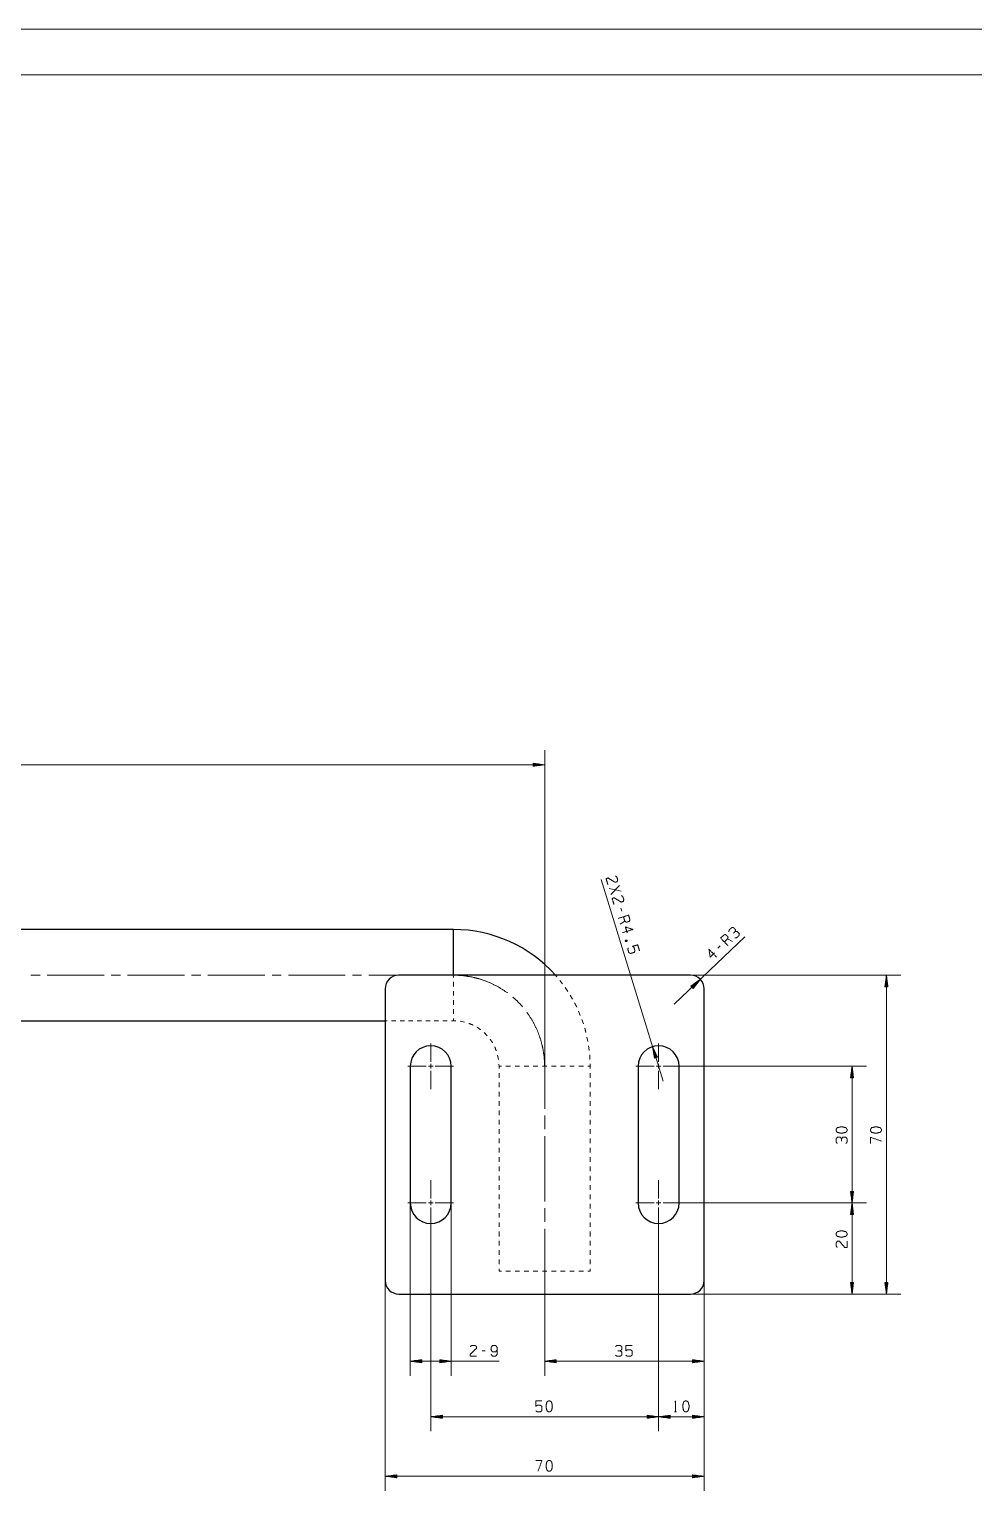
# Model space of a CAD drawing. Header units: millimetres. Extents: x 0 to 841, y 0 to 594.
# Drawn here: x 426.4 to 633.7, y 273.2 to 594 of the extents above; entities that cross this region are included whole.
import ezdxf

# ---------------------------------------------------------------- set-up
doc = ezdxf.new("R2010")
doc.units = ezdxf.units.MM
doc.layers.add('101', color=7, linetype='Continuous', true_color=0xffffff)

msp = doc.modelspace()

# ---------------------------------------------------------------- linework, layer by layer
at = {"layer": '101', "color": 133, "linetype": 'Continuous', "lineweight": 18}
for p, q in [((841, 594), (0, 594)), ((831, 584), (25, 584))]:
    msp.add_line(p, q, dxfattribs=at)
at = {"layer": '101', "color": 22, "linetype": 'Continuous', "lineweight": 18}
for p, q in [((539.53, 371.4), (539.53, 435.74)), ((189.53, 432.56), (539.53, 432.56)), ((536.99, 432.9), (536.99, 432.23)), ((539.53, 432.56), (536.99, 432.9)), ((536.99, 432.89), (537.02, 432.89)), ((536.99, 432.89), (537.02, 432.89)), ((536.99, 432.84), (537.4, 432.84)), ((536.99, 432.79), (537.79, 432.79)), ((536.99, 432.74), (538.18, 432.74)), ((536.99, 432.69), (538.56, 432.69)), ((536.99, 432.64), (538.95, 432.64)), ((536.99, 432.59), (539.33, 432.59)), ((536.99, 432.23), (539.53, 432.56)), ((536.99, 432.54), (539.33, 432.54)), ((536.99, 432.49), (538.95, 432.49)), ((536.99, 432.44), (538.56, 432.44)), ((536.99, 432.39), (538.18, 432.39)), ((536.99, 432.34), (537.79, 432.34)), ((536.99, 432.28), (537.4, 432.28)), ((536.99, 432.23), (537.02, 432.23)), ((536.99, 432.23), (537.02, 432.23)), ((565.54, 363.12), (551.9, 407.41)), ((567.96, 379.99), (583.48, 394.83)), ((571.53, 386.4), (617.7, 386.4)), ((573.7, 385.48), (571.63, 383.96)), ((571.81, 383.78), (573.22, 385.13)), ((571.84, 383.74), (573.54, 385.36)), ((571.88, 383.7), (573.57, 385.33)), ((571.91, 383.67), (573.33, 385.02)), ((572.09, 383.48), (573.7, 385.48)), ((614.53, 386.4), (614.19, 383.86)), ((614.35, 383.86), (614.35, 385.05)), ((614.4, 383.86), (614.4, 385.44)), ((614.45, 383.86), (614.45, 385.83)), ((614.5, 383.86), (614.5, 386.21)), ((614.86, 383.86), (614.53, 386.4)), ((614.53, 386.4), (614.53, 316.4)), ((614.55, 383.86), (614.55, 386.21)), ((614.6, 383.86), (614.6, 385.83)), ((614.65, 383.86), (614.65, 385.44)), ((614.7, 383.86), (614.7, 385.05)), ((571.63, 383.96), (571.65, 383.98)), ((571.63, 383.96), (571.65, 383.98)), ((571.63, 383.96), (572.09, 383.48)), ((571.67, 383.92), (571.97, 384.21)), ((571.7, 383.89), (572.28, 384.44)), ((571.74, 383.85), (572.6, 384.67)), ((571.77, 383.81), (572.91, 384.9)), ((571.95, 383.63), (573.09, 384.72)), ((571.98, 383.59), (572.84, 384.42)), ((572.02, 383.56), (572.6, 384.11)), ((572.05, 383.52), (572.35, 383.81)), ((572.09, 383.48), (572.11, 383.51)), ((572.09, 383.48), (572.11, 383.51)), ((614.19, 383.86), (614.86, 383.86)), ((614.2, 383.86), (614.2, 383.9)), ((614.2, 383.86), (614.2, 383.9)), ((614.25, 383.86), (614.25, 384.28)), ((614.3, 383.86), (614.3, 384.67)), ((614.76, 383.86), (614.76, 384.67)), ((614.81, 383.86), (614.81, 384.28)), ((614.86, 383.86), (614.86, 383.9)), ((614.86, 383.86), (614.86, 383.9)), ((564.27, 368.38), (563.2, 370.7)), ((563.2, 370.7), (563.63, 368.18)), ((563.93, 368.27), (563.23, 370.51)), ((563.97, 368.28), (563.28, 370.53)), ((563.88, 368.25), (563.3, 370.13)), ((563.83, 368.24), (563.36, 369.75)), ((563.78, 368.23), (563.43, 369.36)), ((564.02, 368.3), (563.45, 370.17)), ((563.73, 368.21), (563.49, 368.98)), ((564.07, 368.31), (563.61, 369.82)), ((564.12, 368.33), (563.77, 369.47)), ((564.17, 368.34), (563.93, 369.11)), ((563.68, 368.2), (563.56, 368.59)), ((563.63, 368.18), (564.27, 368.38)), ((563.63, 368.18), (563.63, 368.21)), ((563.63, 368.18), (563.63, 368.21)), ((564.22, 368.36), (564.09, 368.76)), ((564.27, 368.37), (564.26, 368.41)), ((564.27, 368.37), (564.26, 368.41)), ((569.53, 366.4), (610.15, 366.4)), ((606.98, 366.4), (606.64, 363.86)), ((606.9, 363.86), (606.9, 365.83)), ((606.95, 363.86), (606.95, 366.21)), ((607.31, 363.86), (606.98, 366.4)), ((606.98, 336.4), (606.98, 366.4)), ((607, 363.86), (607, 366.21)), ((607.06, 363.86), (607.06, 365.83)), ((606.64, 363.86), (607.31, 363.86)), ((606.65, 363.86), (606.65, 363.9)), ((606.65, 363.86), (606.65, 363.9)), ((606.7, 363.86), (606.7, 364.28)), ((606.75, 363.86), (606.75, 364.67)), ((606.8, 363.86), (606.8, 365.05)), ((606.85, 363.86), (606.85, 365.44)), ((607.11, 363.86), (607.11, 365.44)), ((607.16, 363.86), (607.16, 365.05)), ((607.21, 363.86), (607.21, 364.67)), ((607.26, 363.86), (607.26, 364.28)), ((607.31, 363.86), (607.31, 363.9)), ((607.31, 363.86), (607.31, 363.9)), ((606.64, 338.94), (606.98, 336.4)), ((607.31, 338.94), (606.64, 338.94)), ((606.65, 338.94), (606.65, 338.91)), ((606.65, 338.94), (606.65, 338.91)), ((606.7, 338.94), (606.7, 338.53)), ((606.75, 338.94), (606.75, 338.14)), ((606.8, 338.94), (606.8, 337.75)), ((606.85, 338.94), (606.85, 337.37)), ((606.9, 338.94), (606.9, 336.98)), ((606.95, 338.94), (606.95, 336.6)), ((606.98, 336.4), (607.31, 338.94)), ((607, 338.94), (607, 336.6)), ((607.06, 338.94), (607.06, 336.98)), ((607.11, 338.94), (607.11, 337.37)), ((607.16, 338.94), (607.16, 337.75)), ((607.21, 338.94), (607.21, 338.14)), ((607.26, 338.94), (607.26, 338.53)), ((607.31, 338.94), (607.31, 338.91)), ((607.31, 338.94), (607.31, 338.91)), ((510.03, 336.4), (510.03, 298.48)), ((519.03, 336.4), (519.03, 298.48)), ((569.53, 336.4), (610.15, 336.4)), ((569.53, 336.4), (610.15, 336.4)), ((606.98, 336.4), (606.64, 333.86)), ((606.64, 333.86), (607.31, 333.86)), ((606.65, 333.86), (606.65, 333.9)), ((606.65, 333.86), (606.65, 333.9)), ((606.7, 333.86), (606.7, 334.28)), ((606.75, 333.86), (606.75, 334.67)), ((606.8, 333.86), (606.8, 335.05)), ((606.85, 333.86), (606.85, 335.44)), ((606.9, 333.86), (606.9, 335.83)), ((606.95, 333.86), (606.95, 336.21)), ((607.31, 333.86), (606.98, 336.4)), ((606.98, 336.4), (606.98, 316.4)), ((607, 333.86), (607, 336.21)), ((607.06, 333.86), (607.06, 335.83)), ((607.11, 333.86), (607.11, 335.44)), ((607.16, 333.86), (607.16, 335.05)), ((607.21, 333.86), (607.21, 334.67)), ((607.26, 333.86), (607.26, 334.28)), ((607.31, 333.86), (607.31, 333.9)), ((607.31, 333.86), (607.31, 333.9)), ((514.53, 331.4), (514.53, 286.29)), ((564.53, 331.4), (564.53, 286.29)), ((564.53, 331.4), (564.53, 286.29)), ((504.53, 319.4), (504.53, 273.23)), ((574.53, 319.4), (574.53, 298.48)), ((574.53, 319.4), (574.53, 286.29)), ((574.53, 319.4), (574.53, 273.23)), ((607.31, 318.94), (606.64, 318.94)), ((606.64, 318.94), (606.98, 316.4)), ((606.65, 318.94), (606.65, 318.91)), ((606.65, 318.94), (606.65, 318.91)), ((606.7, 318.94), (606.7, 318.53)), ((606.75, 318.94), (606.75, 318.14)), ((606.8, 318.94), (606.8, 317.75)), ((606.85, 318.94), (606.85, 317.37)), ((606.9, 318.94), (606.9, 316.98)), ((606.95, 318.94), (606.95, 316.6)), ((606.98, 316.4), (607.31, 318.94)), ((607, 318.94), (607, 316.6)), ((607.06, 318.94), (607.06, 316.98)), ((607.11, 318.94), (607.11, 317.37)), ((607.16, 318.94), (607.16, 317.75)), ((607.21, 318.94), (607.21, 318.14)), ((607.26, 318.94), (607.26, 318.53)), ((607.31, 318.94), (607.31, 318.91)), ((607.31, 318.94), (607.31, 318.91)), ((614.86, 318.94), (614.19, 318.94)), ((614.19, 318.94), (614.53, 316.4)), ((614.2, 318.94), (614.2, 318.91)), ((614.2, 318.94), (614.2, 318.91)), ((614.25, 318.94), (614.25, 318.53)), ((614.3, 318.94), (614.3, 318.14)), ((614.35, 318.94), (614.35, 317.75)), ((614.4, 318.94), (614.4, 317.37)), ((614.45, 318.94), (614.45, 316.98)), ((614.5, 318.94), (614.5, 316.6)), ((614.53, 316.4), (614.86, 318.94)), ((614.55, 318.94), (614.55, 316.6)), ((614.6, 318.94), (614.6, 316.98)), ((614.65, 318.94), (614.65, 317.37)), ((614.7, 318.94), (614.7, 317.75)), ((614.76, 318.94), (614.76, 318.14)), ((614.81, 318.94), (614.81, 318.53)), ((614.86, 318.94), (614.86, 318.91)), ((614.86, 318.94), (614.86, 318.91)), ((539.53, 316.4), (539.53, 298.48)), ((571.53, 316.4), (610.15, 316.4)), ((571.53, 316.4), (617.7, 316.4)), ((512.57, 301.99), (510.03, 301.66)), ((510.03, 301.66), (512.57, 301.32)), ((510.03, 301.66), (529.55, 301.66)), ((512.57, 301.68), (510.22, 301.68)), ((512.57, 301.63), (510.22, 301.63)), ((512.57, 301.74), (510.61, 301.74)), ((512.57, 301.58), (510.61, 301.58)), ((512.57, 301.79), (510.99, 301.79)), ((512.57, 301.53), (510.99, 301.53)), ((512.57, 301.84), (511.38, 301.84)), ((512.57, 301.89), (511.76, 301.89)), ((512.57, 301.94), (512.15, 301.94)), ((512.57, 301.99), (512.54, 301.99)), ((512.57, 301.99), (512.54, 301.99)), ((512.57, 301.32), (512.57, 301.99)), ((516.49, 301.99), (516.52, 301.99)), ((516.49, 301.99), (516.49, 301.32)), ((519.03, 301.66), (516.49, 301.99)), ((516.49, 301.99), (516.52, 301.99)), ((516.49, 301.94), (516.9, 301.94)), ((516.49, 301.89), (517.29, 301.89)), ((516.49, 301.84), (517.68, 301.84)), ((516.49, 301.79), (518.06, 301.79)), ((516.49, 301.74), (518.45, 301.74)), ((516.49, 301.68), (518.83, 301.68)), ((516.49, 301.32), (519.03, 301.66)), ((516.49, 301.63), (518.83, 301.63)), ((516.49, 301.58), (518.45, 301.58)), ((516.49, 301.53), (518.06, 301.53)), ((542.07, 301.99), (539.53, 301.66)), ((539.53, 301.66), (542.07, 301.32)), ((539.53, 301.66), (574.53, 301.66)), ((542.07, 301.68), (539.72, 301.68)), ((542.07, 301.63), (539.72, 301.63)), ((542.07, 301.74), (540.11, 301.74)), ((542.07, 301.58), (540.11, 301.58)), ((542.07, 301.79), (540.49, 301.79)), ((542.07, 301.53), (540.49, 301.53)), ((542.07, 301.84), (540.88, 301.84)), ((542.07, 301.89), (541.26, 301.89)), ((542.07, 301.94), (541.65, 301.94)), ((542.07, 301.99), (542.04, 301.99)), ((542.07, 301.99), (542.04, 301.99)), ((542.07, 301.32), (542.07, 301.99)), ((574.53, 301.66), (571.99, 301.99)), ((571.99, 301.99), (572.02, 301.99)), ((571.99, 301.99), (572.02, 301.99)), ((571.99, 301.99), (571.99, 301.32)), ((571.99, 301.94), (572.4, 301.94)), ((571.99, 301.89), (572.79, 301.89)), ((571.99, 301.84), (573.18, 301.84)), ((571.99, 301.79), (573.56, 301.79)), ((571.99, 301.74), (573.95, 301.74)), ((571.99, 301.68), (574.33, 301.68)), ((571.99, 301.32), (574.53, 301.66)), ((571.99, 301.63), (574.33, 301.63)), ((571.99, 301.58), (573.95, 301.58)), ((571.99, 301.53), (573.56, 301.53)), ((512.57, 301.48), (511.38, 301.48)), ((512.57, 301.43), (511.76, 301.43)), ((512.57, 301.38), (512.15, 301.38)), ((512.57, 301.33), (512.54, 301.33)), ((512.57, 301.33), (512.54, 301.33)), ((516.49, 301.48), (517.68, 301.48)), ((516.49, 301.43), (517.29, 301.43)), ((516.49, 301.38), (516.9, 301.38)), ((516.49, 301.33), (516.52, 301.33)), ((516.49, 301.33), (516.52, 301.33)), ((542.07, 301.48), (540.88, 301.48)), ((542.07, 301.43), (541.26, 301.43)), ((542.07, 301.38), (541.65, 301.38)), ((542.07, 301.33), (542.04, 301.33)), ((542.07, 301.33), (542.04, 301.33)), ((571.99, 301.48), (573.18, 301.48)), ((571.99, 301.43), (572.79, 301.43)), ((571.99, 301.38), (572.4, 301.38)), ((571.99, 301.33), (572.02, 301.33)), ((571.99, 301.33), (572.02, 301.33)), ((517.07, 289.8), (514.53, 289.47)), ((564.53, 289.47), (514.53, 289.47)), ((514.53, 289.47), (517.07, 289.14)), ((517.07, 289.5), (514.72, 289.5)), ((517.07, 289.44), (514.72, 289.44)), ((517.07, 289.55), (515.11, 289.55)), ((517.07, 289.39), (515.11, 289.39)), ((517.07, 289.6), (515.49, 289.6)), ((517.07, 289.34), (515.49, 289.34)), ((517.07, 289.65), (515.88, 289.65)), ((517.07, 289.29), (515.88, 289.29)), ((517.07, 289.7), (516.26, 289.7)), ((517.07, 289.24), (516.26, 289.24)), ((517.07, 289.75), (516.65, 289.75)), ((517.07, 289.19), (516.65, 289.19)), ((517.07, 289.8), (517.04, 289.8)), ((517.07, 289.8), (517.04, 289.8)), ((517.07, 289.14), (517.04, 289.14)), ((517.07, 289.14), (517.04, 289.14)), ((517.07, 289.14), (517.07, 289.8)), ((561.99, 289.8), (562.02, 289.8)), ((561.99, 289.8), (562.02, 289.8)), ((561.99, 289.8), (561.99, 289.14)), ((564.53, 289.47), (561.99, 289.8)), ((561.99, 289.75), (562.4, 289.75)), ((561.99, 289.7), (562.79, 289.7)), ((561.99, 289.65), (563.18, 289.65)), ((561.99, 289.6), (563.56, 289.6)), ((561.99, 289.55), (563.95, 289.55)), ((561.99, 289.5), (564.33, 289.5)), ((561.99, 289.14), (564.53, 289.47)), ((561.99, 289.44), (564.33, 289.44)), ((561.99, 289.39), (563.95, 289.39)), ((561.99, 289.34), (563.56, 289.34)), ((561.99, 289.29), (563.18, 289.29)), ((561.99, 289.24), (562.79, 289.24)), ((561.99, 289.19), (562.4, 289.19)), ((561.99, 289.14), (562.02, 289.14)), ((561.99, 289.14), (562.02, 289.14)), ((567.07, 289.8), (564.53, 289.47)), ((564.53, 289.47), (567.07, 289.14)), ((564.53, 289.47), (574.53, 289.47)), ((567.07, 289.5), (564.72, 289.5)), ((567.07, 289.44), (564.72, 289.44)), ((567.07, 289.55), (565.11, 289.55)), ((567.07, 289.39), (565.11, 289.39)), ((567.07, 289.6), (565.49, 289.6)), ((567.07, 289.34), (565.49, 289.34)), ((567.07, 289.65), (565.88, 289.65)), ((567.07, 289.29), (565.88, 289.29)), ((567.07, 289.7), (566.26, 289.7)), ((567.07, 289.24), (566.26, 289.24)), ((567.07, 289.75), (566.65, 289.75)), ((567.07, 289.19), (566.65, 289.19)), ((567.07, 289.8), (567.04, 289.8)), ((567.07, 289.8), (567.04, 289.8)), ((567.07, 289.14), (567.04, 289.14)), ((567.07, 289.14), (567.04, 289.14)), ((567.07, 289.14), (567.07, 289.8)), ((571.99, 289.8), (571.99, 289.14)), ((574.53, 289.47), (571.99, 289.8)), ((571.99, 289.8), (572.02, 289.8)), ((571.99, 289.8), (572.02, 289.8)), ((571.99, 289.75), (572.4, 289.75)), ((571.99, 289.7), (572.79, 289.7)), ((571.99, 289.65), (573.18, 289.65)), ((571.99, 289.6), (573.56, 289.6)), ((571.99, 289.55), (573.95, 289.55)), ((571.99, 289.5), (574.33, 289.5)), ((571.99, 289.14), (574.53, 289.47)), ((571.99, 289.44), (574.33, 289.44)), ((571.99, 289.39), (573.95, 289.39)), ((571.99, 289.34), (573.56, 289.34)), ((571.99, 289.29), (573.18, 289.29)), ((571.99, 289.24), (572.79, 289.24)), ((571.99, 289.19), (572.4, 289.19)), ((571.99, 289.14), (572.02, 289.14)), ((571.99, 289.14), (572.02, 289.14)), ((507.07, 276.74), (504.53, 276.4)), ((504.53, 276.4), (574.53, 276.4)), ((504.53, 276.4), (507.07, 276.07)), ((507.07, 276.43), (504.72, 276.43)), ((507.07, 276.38), (504.72, 276.38)), ((507.07, 276.48), (505.11, 276.48)), ((507.07, 276.33), (505.11, 276.33)), ((507.07, 276.53), (505.49, 276.53)), ((507.07, 276.28), (505.49, 276.28)), ((507.07, 276.58), (505.88, 276.58)), ((507.07, 276.23), (505.88, 276.23)), ((507.07, 276.63), (506.26, 276.63)), ((507.07, 276.18), (506.26, 276.18)), ((507.07, 276.68), (506.65, 276.68)), ((507.07, 276.12), (506.65, 276.12)), ((507.07, 276.73), (507.04, 276.73)), ((507.07, 276.73), (507.04, 276.73)), ((507.07, 276.07), (507.04, 276.07)), ((507.07, 276.07), (507.04, 276.07)), ((507.07, 276.07), (507.07, 276.74)), ((571.99, 276.74), (571.99, 276.07)), ((574.53, 276.4), (571.99, 276.74)), ((571.99, 276.73), (572.02, 276.73)), ((571.99, 276.73), (572.02, 276.73)), ((571.99, 276.68), (572.4, 276.68)), ((571.99, 276.63), (572.79, 276.63)), ((571.99, 276.58), (573.18, 276.58)), ((571.99, 276.53), (573.56, 276.53)), ((571.99, 276.48), (573.95, 276.48)), ((571.99, 276.43), (574.33, 276.43)), ((571.99, 276.07), (574.53, 276.4)), ((571.99, 276.38), (574.33, 276.38)), ((571.99, 276.33), (573.95, 276.33)), ((571.99, 276.28), (573.56, 276.28)), ((571.99, 276.23), (573.18, 276.23)), ((571.99, 276.18), (572.79, 276.18)), ((571.99, 276.12), (572.4, 276.12)), ((571.99, 276.07), (572.02, 276.07)), ((571.99, 276.07), (572.02, 276.07))]:
    msp.add_line(p, q, dxfattribs=at)
at = {"layer": '101', "color": 72, "linetype": 'Continuous', "lineweight": 18}
for p, q in [((553.66, 405.39), (556.33, 404.81)), ((554.06, 404.11), (555.93, 406.09)), ((556.45, 400.43), (556.25, 401.07)), ((556.07, 397.58), (557.12, 398.25)), ((557.61, 394.09), (557.25, 393.81)), ((578.05, 392.81), (577.56, 392.34)), ((580.77, 393.75), (579.69, 394.38)), ((526.49, 303.95), (525.82, 303.95)), ((568.05, 290.56), (568.47, 290.56))]:
    msp.add_line(p, q, dxfattribs=at)
at = {"layer": '101', "color": 203, "linetype": 'Continuous', "lineweight": 25}
for p, q in [((519.53, 396.4), (194.89, 396.4)), ((571.53, 386.4), (507.53, 386.4)), ((504.53, 383.4), (504.53, 319.4)), ((574.53, 319.4), (574.53, 383.4)), ((194.89, 376.4), (504.52, 376.4)), ((510.03, 366.4), (510.03, 336.4)), ((519.03, 336.4), (519.03, 366.4)), ((560.03, 366.4), (560.03, 336.4)), ((569.03, 336.4), (569.03, 366.4)), ((507.53, 316.4), (571.53, 316.4))]:
    msp.add_line(p, q, dxfattribs=at)
at = {"layer": '101', "color": 151, "linetype": 'Continuous', "lineweight": 18}
for p, q in [((426.77, 386.4), (428.77, 386.4)), ((430.36, 386.4), (442.82, 386.4)), ((444.41, 386.4), (446.42, 386.4)), ((448, 386.4), (460.46, 386.4)), ((462.05, 386.4), (464.06, 386.4)), ((465.64, 386.4), (478.1, 386.4)), ((479.69, 386.4), (481.7, 386.4)), ((483.29, 386.4), (495.74, 386.4)), ((497.33, 386.4), (499.34, 386.4)), ((500.93, 386.4), (513.39, 386.4)), ((514.97, 386.4), (516.98, 386.4)), ((514.53, 367.4), (514.53, 371.4)), ((564.53, 367.4), (564.53, 371.4)), ((513.53, 366.4), (509.53, 366.4)), ((514.03, 366.4), (515.03, 366.4)), ((514.53, 365.9), (514.53, 366.9)), ((515.53, 366.4), (519.53, 366.4)), ((563.53, 366.4), (559.53, 366.4)), ((564.03, 366.4), (565.03, 366.4)), ((564.53, 365.9), (564.53, 366.9)), ((565.53, 366.4), (569.53, 366.4)), ((514.53, 365.4), (514.53, 361.4)), ((564.53, 365.4), (564.53, 361.4)), ((539.53, 355.57), (539.53, 352.57)), ((539.53, 351.07), (539.53, 336.74)), ((514.53, 337.4), (514.53, 341.4)), ((564.53, 337.4), (564.53, 341.4)), ((514.53, 335.9), (514.53, 336.9)), ((564.53, 335.9), (564.53, 336.9)), ((513.53, 336.4), (509.53, 336.4)), ((514.03, 336.4), (515.03, 336.4)), ((514.53, 335.4), (514.53, 331.4)), ((515.53, 336.4), (519.53, 336.4)), ((539.53, 335.24), (539.53, 332.24)), ((563.53, 336.4), (559.53, 336.4)), ((564.03, 336.4), (565.03, 336.4)), ((564.53, 335.4), (564.53, 331.4)), ((565.53, 336.4), (569.53, 336.4))]:
    msp.add_line(p, q, dxfattribs=at)
at = {"layer": '101', "color": 53, "linetype": 'Continuous', "lineweight": 18}
for p, q in [((519.53, 385.9), (519.53, 386.4)), ((542.2, 386.02), (541.89, 386.4)), ((543.46, 384.48), (542.83, 385.25)), ((519.53, 383.9), (519.53, 384.9)), ((544.59, 382.84), (544.03, 383.67)), ((545.62, 381.14), (545.15, 382.02)), ((519.53, 379.9), (519.53, 380.9)), ((504.52, 376.4), (504.99, 376.4)), ((505.93, 376.4), (506.87, 376.4)), ((507.8, 376.4), (508.74, 376.4)), ((509.68, 376.4), (510.62, 376.4)), ((511.56, 376.4), (512.49, 376.4)), ((513.43, 376.4), (514.37, 376.4)), ((515.31, 376.4), (516.24, 376.4)), ((517.18, 376.4), (518.12, 376.4)), ((519.06, 376.4), (519.53, 376.4)), ((519.53, 376.4), (520.02, 376.37)), ((520.99, 376.29), (521.95, 376.08)), ((547.35, 377.57), (546.96, 378.48)), ((548.02, 375.69), (547.71, 376.64)), ((526.23, 373.8), (526.93, 373.11)), ((549.03, 371.85), (548.8, 372.82)), ((549.3, 369.88), (549.16, 370.86)), ((549.46, 367.89), (549.41, 368.89)), ((529.21, 368.83), (529.42, 367.87)), ((529.49, 366.89), (529.53, 366.4)), ((529.53, 366.4), (529.53, 365.89)), ((533.03, 366.4), (534.03, 366.4)), ((537.03, 366.4), (538.03, 366.4)), ((541.03, 366.4), (542.03, 366.4)), ((545.03, 366.4), (546.03, 366.4)), ((549.53, 366.4), (549.5, 366.9)), ((549.53, 365.89), (549.53, 366.4)), ((529.53, 364.87), (529.53, 363.85)), ((529.53, 362.82), (529.53, 361.8)), ((549.53, 363.85), (549.53, 364.87)), ((549.53, 361.8), (549.53, 362.82)), ((529.53, 360.78), (529.53, 359.76)), ((549.53, 359.76), (549.53, 360.78)), ((529.53, 358.73), (529.53, 357.71)), ((529.53, 356.69), (529.53, 355.67)), ((549.53, 357.71), (549.53, 358.73)), ((549.53, 355.67), (549.53, 356.69)), ((529.53, 354.64), (529.53, 353.62)), ((549.53, 353.62), (549.53, 354.64)), ((529.53, 352.6), (529.53, 351.57)), ((529.53, 350.55), (529.53, 349.53)), ((549.53, 351.57), (549.53, 352.6)), ((549.53, 349.53), (549.53, 350.55)), ((529.53, 348.51), (529.53, 347.48)), ((529.53, 346.46), (529.53, 345.44)), ((549.53, 347.48), (549.53, 348.51)), ((549.53, 345.44), (549.53, 346.46)), ((529.53, 344.42), (529.53, 343.39)), ((549.53, 343.39), (549.53, 344.42)), ((529.53, 342.37), (529.53, 341.35)), ((529.53, 340.32), (529.53, 339.3)), ((549.53, 341.35), (549.53, 342.37)), ((549.53, 339.3), (549.53, 340.32)), ((529.53, 338.28), (529.53, 337.26)), ((549.53, 337.26), (549.53, 338.28)), ((529.53, 336.23), (529.53, 335.21)), ((529.53, 334.19), (529.53, 333.17)), ((549.53, 335.21), (549.53, 336.23)), ((549.53, 333.17), (549.53, 334.19)), ((529.53, 332.14), (529.53, 331.12)), ((549.53, 331.12), (549.53, 332.14)), ((529.53, 330.1), (529.53, 329.07)), ((529.53, 328.05), (529.53, 327.03)), ((549.53, 329.07), (549.53, 330.1)), ((549.53, 327.03), (549.53, 328.05)), ((529.53, 326.01), (529.53, 324.98)), ((549.53, 324.98), (549.53, 326.01)), ((529.53, 323.96), (529.53, 322.94)), ((529.53, 321.92), (529.53, 321.4)), ((533.03, 321.4), (534.03, 321.4)), ((537.03, 321.4), (538.03, 321.4)), ((541.03, 321.4), (542.03, 321.4)), ((545.03, 321.4), (546.03, 321.4)), ((549.53, 322.94), (549.53, 323.96)), ((549.53, 321.4), (549.53, 321.92))]:
    msp.add_line(p, q, dxfattribs=at)
at = {"layer": '101', "color": 203, "linetype": 'Continuous', "lineweight": 25}
for centre, radius, start, end in [((519.53, 366.4), 30, 41.8106, 90), ((507.53, 383.4), 3, 90, 180), ((571.53, 383.4), 3, 0, 90), ((514.53, 366.4), 4.5, 0, 180), ((564.53, 366.4), 4.5, 0, 180), ((514.53, 336.4), 4.5, 180, 0), ((564.53, 336.4), 4.5, 180, 0), ((507.53, 319.4), 3, 180, 270), ((571.53, 319.4), 3, 270, 0)]:
    msp.add_arc(centre, radius, start, end, dxfattribs=at)
at = {"layer": '101', "color": 22, "linetype": 'Continuous', "lineweight": 18}
msp.add_arc((571.53, 383.4), 3, 357.0821, 0, dxfattribs=at)
at = {"layer": '101', "color": 72, "linetype": 'Continuous', "lineweight": 18}
for points, knots in [([(555.05, 408.2), (555.35, 407.96), (555.56, 407.3), (555.44, 406.91), (554.99, 406.78), (553.44, 407.72), (552.99, 407.57), (553.39, 406.28)], [0, 0, 0.069691, 0.192976, 0.265276, 0.350231, 0.674747, 0.759754, 1, 1]), ([(556.39, 403.85), (556.69, 403.61), (556.9, 402.95), (556.78, 402.56), (556.33, 402.42), (554.78, 403.37), (554.33, 403.21), (554.73, 401.93)], [0, 0, 0.069691, 0.192973, 0.265273, 0.35022, 0.674735, 0.759748, 1, 1]), ([(555.67, 398.86), (557.94, 399.56), (558.24, 398.6), (558.12, 398.21), (557.43, 398), (557.12, 398.25), (556.82, 399.22)], [0, 0, 0.40095, 0.571028, 0.639275, 0.761671, 0.829915, 1, 1]), ([(557.65, 395.68), (557.25, 396.97), (558.91, 396.42), (556.64, 395.72)], [0, 0, 0.245869, 0.565296, 1, 1]), ([(579.79, 392.82), (578.15, 394.53), (578.88, 395.23), (579.28, 395.3), (579.78, 394.78), (579.69, 394.38), (578.97, 393.69)], [0, 0, 0.400951, 0.571028, 0.639273, 0.761675, 0.829918, 1, 1]), ([(581.34, 395.95), (581.43, 396.35), (580.93, 396.87), (580.53, 396.8), (580.03, 396.33), (579.94, 395.93)], [0, 0, 0.153887, 0.429867, 0.583727, 0.846128, 1, 1]), ([(581.28, 394.55), (581.67, 394.61), (582.17, 395.09), (582.26, 395.48), (581.75, 396.01), (581.34, 395.95), (580.97, 395.6)], [0, 0, 0.124124, 0.343694, 0.47245, 0.703393, 0.83674, 1, 1]), ([(557.21, 393.96), (557.25, 393.81), (557.5, 393.79), (557.66, 393.94), (557.61, 394.09), (557.4, 394.11), (557.21, 393.96), (557.66, 393.94)], [0, 0, 0.093967, 0.23679, 0.365966, 0.45994, 0.589103, 0.731914, 1, 1]), ([(557.89, 392.42), (557.78, 392.03), (557.98, 391.37), (558.29, 391.12), (559.2, 391.4), (559.34, 391.79), (559.14, 392.45), (558.82, 392.71), (559.95, 393.05), (560.35, 391.75)], [0, 0, 0.062232, 0.168347, 0.230572, 0.376816, 0.441263, 0.547377, 0.609611, 0.790494, 1, 1]), ([(576.82, 391.29), (575.85, 390.36), (575.59, 392.08), (577.23, 390.37)], [0, 0, 0.245867, 0.565291, 1, 1]), ([(605.89, 352.57), (605.64, 352.91), (604.94, 353.08), (604.46, 353.08), (603.74, 352.91), (603.51, 352.57), (603.51, 352.23), (603.74, 351.9), (604.46, 351.72), (604.94, 351.74), (605.64, 351.9), (605.89, 352.23), (605.89, 352.57)], [0, 0, 0.067523, 0.183972, 0.260579, 0.380938, 0.446136, 0.500306, 0.565504, 0.685862, 0.762522, 0.878307, 0.94583, 1, 1]), ([(613.43, 352.57), (613.18, 352.91), (612.48, 353.08), (612.01, 353.08), (611.28, 352.91), (611.06, 352.57), (611.06, 352.23), (611.28, 351.9), (612.01, 351.72), (612.48, 351.74), (613.18, 351.9), (613.43, 352.23), (613.43, 352.57)], [0, 0, 0.067524, 0.183967, 0.260581, 0.380941, 0.446136, 0.500306, 0.565501, 0.68586, 0.762527, 0.878306, 0.94583, 1, 1]), ([(604.69, 350.47), (604.46, 350.81), (603.74, 350.81), (603.51, 350.47), (603.51, 349.78), (603.74, 349.45)], [0, 0, 0.153865, 0.429841, 0.583715, 0.846126, 1, 1]), ([(605.66, 349.46), (605.89, 349.78), (605.89, 350.47), (605.66, 350.81), (604.94, 350.81), (604.69, 350.47), (604.69, 349.96)], [0, 0, 0.124115, 0.343693, 0.472451, 0.70338, 0.836729, 1, 1]), ([(613.43, 349.96), (611.06, 350.81), (611.06, 349.46)], [0, 0, 0.652468, 1, 1]), ([(605.89, 329.75), (605.64, 330.08), (604.94, 330.26), (604.46, 330.26), (603.74, 330.08), (603.51, 329.75), (603.51, 329.41), (603.74, 329.08), (604.46, 328.9), (604.94, 328.92), (605.64, 329.08), (605.89, 329.41), (605.89, 329.75)], [0, 0, 0.067523, 0.183973, 0.26058, 0.380939, 0.446138, 0.500304, 0.565505, 0.685863, 0.762523, 0.878308, 0.945834, 1, 1]), ([(603.74, 326.64), (603.51, 326.96), (603.51, 327.65), (603.74, 327.98), (604.21, 327.98), (605.41, 326.62), (605.89, 326.64), (605.89, 327.98)], [0, 0, 0.069693, 0.192977, 0.265277, 0.350224, 0.67474, 0.759753, 1, 1]), ([(523.21, 304.9), (523.53, 305.13), (524.22, 305.13), (524.55, 304.9), (524.55, 304.43), (523.19, 303.23), (523.21, 302.75), (524.55, 302.75)], [0, 0, 0.069688, 0.192972, 0.265272, 0.350227, 0.67474, 0.759754, 1, 1]), ([(527.76, 303.23), (528.08, 302.75), (528.77, 302.75), (529.11, 303.23), (529.11, 304.65), (528.77, 305.13), (528.08, 305.13), (527.76, 304.65), (527.75, 304.18), (528.08, 303.7), (528.77, 303.7), (529.11, 304.18)], [0, 0, 0.076854, 0.169527, 0.24773, 0.439294, 0.517497, 0.610169, 0.687024, 0.750922, 0.829125, 0.921797, 1, 1]), ([(556.09, 303.95), (556.43, 304.18), (556.43, 304.9), (556.09, 305.13), (555.4, 305.13), (555.07, 304.9)], [0, 0, 0.153882, 0.429856, 0.583738, 0.846131, 1, 1]), ([(557.34, 302.98), (557.68, 302.75), (558.37, 302.75), (558.71, 302.98), (558.71, 303.93), (558.37, 304.18), (557.68, 304.18), (557.34, 303.95), (557.34, 305.13), (558.71, 305.13)], [0, 0, 0.062227, 0.168343, 0.23057, 0.376816, 0.441266, 0.547382, 0.609609, 0.790491, 1, 1]), ([(555.09, 302.98), (555.4, 302.75), (556.09, 302.75), (556.43, 302.98), (556.43, 303.7), (556.09, 303.95), (555.58, 303.95)], [0, 0, 0.124113, 0.343679, 0.472445, 0.703376, 0.836741, 1, 1]), ([(537.57, 290.79), (537.9, 290.56), (538.59, 290.56), (538.93, 290.79), (538.93, 291.74), (538.59, 291.99), (537.9, 291.99), (537.57, 291.76), (537.57, 292.94), (538.93, 292.94)], [0, 0, 0.062226, 0.168341, 0.230572, 0.376816, 0.441268, 0.547382, 0.609608, 0.790488, 1, 1]), ([(540.69, 290.56), (541.03, 290.81), (541.21, 291.51), (541.21, 291.99), (541.03, 292.71), (540.69, 292.94), (540.36, 292.94), (540.02, 292.71), (539.84, 291.99), (539.86, 291.51), (540.02, 290.81), (540.36, 290.56), (540.69, 290.56)], [0, 0, 0.067523, 0.18397, 0.26058, 0.380939, 0.446136, 0.500306, 0.565502, 0.685861, 0.762524, 0.878307, 0.94583, 1, 1]), ([(568.12, 292.74), (568.26, 292.94), (568.26, 290.56)], [0, 0, 0.093484, 1, 1]), ([(570.69, 290.56), (571.03, 290.81), (571.21, 291.51), (571.21, 291.99), (571.03, 292.71), (570.69, 292.94), (570.36, 292.94), (570.02, 292.71), (569.84, 291.99), (569.86, 291.51), (570.02, 290.81), (570.36, 290.56), (570.69, 290.56)], [0, 0, 0.067523, 0.18397, 0.260581, 0.38094, 0.446137, 0.5003, 0.565502, 0.685861, 0.762525, 0.878308, 0.945837, 1, 1]), ([(538.08, 277.5), (538.93, 279.87), (537.59, 279.87)], [0, 0, 0.652472, 1, 1]), ([(540.69, 277.5), (541.03, 277.75), (541.21, 278.45), (541.21, 278.92), (541.03, 279.65), (540.69, 279.87), (540.36, 279.87), (540.02, 279.65), (539.84, 278.92), (539.86, 278.45), (540.02, 277.75), (540.36, 277.5), (540.69, 277.5)], [0, 0, 0.067525, 0.183968, 0.260581, 0.38094, 0.446136, 0.500306, 0.565502, 0.68586, 0.762527, 0.878305, 0.94583, 1, 1])]:
    msp.add_open_spline(points, degree=1, knots=knots, dxfattribs=at)
at = {"layer": '101', "color": 203, "linetype": 'Continuous', "lineweight": 25}
msp.add_open_spline([(519.53, 386.4), (519.53, 389.22), (519.53, 391.81), (519.53, 393.96), (519.53, 395.5), (519.53, 396.3), (519.53, 396.4)], degree=1, knots=[0, 0, 0.281731, 0.540642, 0.755748, 0.909632, 0.989822, 1, 1], dxfattribs=at)
at = {"layer": '101', "color": 151, "linetype": 'Continuous', "lineweight": 18}
for points, knots in [([(531.4, 382.5), (529.36, 383.82), (527.18, 384.88), (525.34, 385.54), (523.43, 386.02), (521.48, 386.31), (519.53, 386.4), (514.53, 386.4)], [0, 0, 0.137389, 0.274154, 0.384744, 0.495871, 0.606996, 0.717588, 1, 1]), ([(518.57, 386.4), (521.03, 386.4), (531.03, 386.4)], [0, 0, 0.197403, 1, 1]), ([(534.69, 379.45), (533.67, 380.55), (532.57, 381.56)], [0, 0, 0.499995, 1, 1]), ([(539.53, 361.4), (539.53, 366.4), (539.43, 368.36), (539.14, 370.31), (538.66, 372.21), (538, 374.06), (536.94, 376.23), (535.62, 378.28)], [0, 0, 0.282412, 0.393002, 0.504127, 0.615253, 0.725845, 0.862609, 1, 1]), ([(539.53, 371.4), (539.53, 366.4), (539.53, 357.07)], [0, 0, 0.348835, 1, 1]), ([(539.53, 330.74), (539.53, 321.4), (539.53, 316.4)], [0, 0, 0.651164, 1, 1])]:
    msp.add_open_spline(points, degree=1, knots=knots, dxfattribs=at)
at = {"layer": '101', "color": 53, "linetype": 'Continuous', "lineweight": 18}
for points in [[(519.53, 381.9), (519.53, 382.9)], [(535.03, 366.4), (536.03, 366.4)], [(539.03, 366.4), (540.03, 366.4)], [(543.03, 366.4), (544.03, 366.4)], [(535.03, 321.4), (536.03, 321.4)], [(539.03, 321.4), (540.03, 321.4)], [(543.03, 321.4), (544.03, 321.4)]]:
    msp.add_open_spline(points, degree=1, dxfattribs=at)
for points, knots in [([(519.53, 377.9), (519.53, 377.99), (519.53, 378.9)], [0, 0, 0.087478, 1, 1]), ([(546.56, 379.39), (546.46, 379.62), (546.1, 380.27)], [0, 0, 0.250004, 1, 1]), ([(519.53, 376.4), (519.53, 376.81), (519.53, 376.9)], [0, 0, 0.810169, 1, 1]), ([(522.89, 375.8), (523.68, 375.5), (523.8, 375.44)], [0, 0, 0.863641, 1, 1]), ([(524.66, 374.97), (524.93, 374.82), (525.47, 374.42)], [0, 0, 0.318176, 1, 1]), ([(527.54, 372.35), (527.94, 371.81), (528.09, 371.54)], [0, 0, 0.681824, 1, 1]), ([(548.58, 373.78), (548.41, 374.51), (548.33, 374.75)], [0, 0, 0.750014, 1, 1]), ([(528.56, 370.68), (528.62, 370.56), (528.92, 369.76)], [0, 0, 0.136376, 1, 1]), ([(529.53, 366.4), (529.63, 366.4), (530.03, 366.4)], [0, 0, 0.203572, 1, 1]), ([(531.03, 366.4), (531.11, 366.4), (532.03, 366.4)], [0, 0, 0.087478, 1, 1]), ([(547.03, 366.4), (547.08, 366.4), (548.03, 366.4)], [0, 0, 0.057505, 1, 1]), ([(549.03, 366.4), (549.43, 366.4), (549.53, 366.4)], [0, 0, 0.796428, 1, 1]), ([(529.53, 321.4), (529.63, 321.4), (530.03, 321.4)], [0, 0, 0.203572, 1, 1]), ([(531.03, 321.4), (531.97, 321.4), (532.03, 321.4)], [0, 0, 0.942536, 1, 1]), ([(547.03, 321.4), (547.08, 321.4), (548.03, 321.4)], [0, 0, 0.057505, 1, 1]), ([(549.03, 321.4), (549.12, 321.4), (549.53, 321.4)], [0, 0, 0.189846, 1, 1])]:
    msp.add_open_spline(points, degree=1, knots=knots, dxfattribs=at)

doc.saveas('drawing.dxf')
